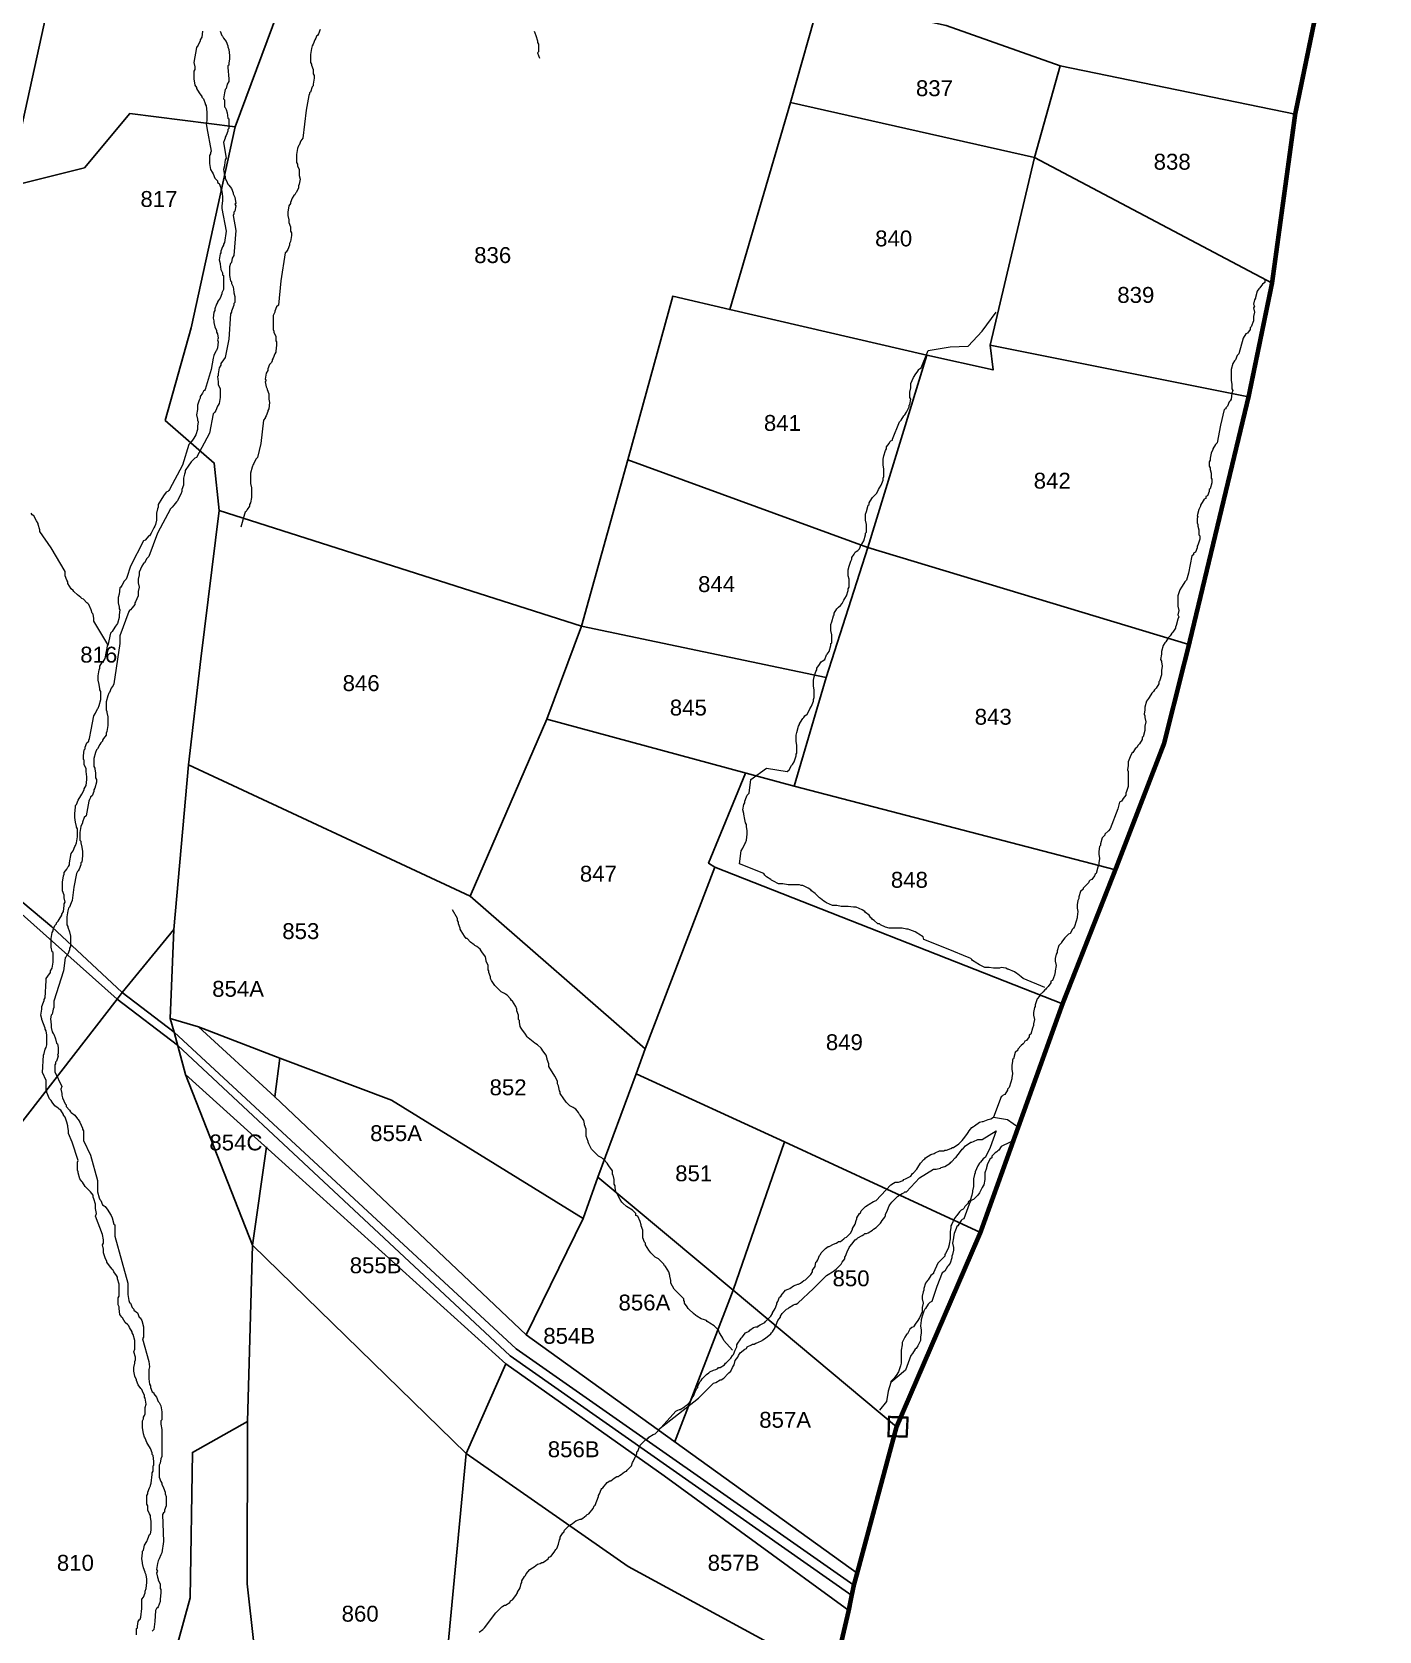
# Model space of a CAD drawing. Header units: inches. Extents: x -72 to 3350, y -615 to 1801.
# Drawn here: x 1124.6 to 1417.4, y -59.2 to 288.4 of the extents above; entities that cross this region are included whole.
import ezdxf
from ezdxf.enums import TextEntityAlignment as Align

# ---------------------------------------------------------------- set-up
doc = ezdxf.new("R2010")
doc.units = ezdxf.units.IN
doc.header["$LTSCALE"] = 15
doc.header["$MEASUREMENT"] = 0
for name, color, linetype in [('BOUNDARY', 5, 'Continuous'), ('PLOT', 255, 'Continuous'), ('PLOT NO', 7, 'Continuous'), ('ROAD', 50, 'Continuous'), ('STONES', 3, 'Continuous'), ('STREAM', 130, 'Continuous')]:
    doc.layers.add(name, color=color, linetype=linetype)
doc.styles.get("Standard").update_dxf_attribs({"font": 'arial.ttf'})

msp = doc.modelspace()

# ---------------------------------------------------------------- linework, layer by layer
at = {"layer": 'BOUNDARY', "const_width": 1}
msp.add_lwpolyline([(1428.23, 355.4), (1417.38, 323.64), (1404.53, 296.27), (1399.21, 270.5), (1394.18, 233.79), (1389.08, 209.09), (1376.12, 155.21), (1370.7, 133.7), (1360.13, 106.29), (1348.64, 77.14), (1330.79, 27.44), (1312.55, -14.82), (1304, -46.59), (1303.28, -49.2), (1302.81, -51.43), (1302.16, -54.71), (1298.75, -69.32)], dxfattribs=at)
at = {"layer": 'PLOT', "color": 0}
for points in [[(1156.43, 422.49), (1148.17, 386.06), (1143.31, 363.37), (1119.5, 254.73), (1112.66, 149.49)], [(1174.92, 341.16), (1190.61, 326.44), (1263.86, 307.06), (1289.25, 298.53), (1295.93, 295.88), (1323.32, 289.74), (1348.1, 280.99), (1399.21, 270.5)], [(1190.61, 326.44), (1168.79, 267.74), (1145.89, 270.62), (1136.02, 258.84), (1119.5, 254.73)], [(1295.93, 295.88), (1289.52, 273.02), (1276.29, 228.04), (1263.93, 230.94), (1254.16, 195.38), (1244.05, 159.2), (1165.32, 184.37)], [(1348.1, 280.99), (1342.54, 261.08), (1332.94, 220.32), (1333.56, 214.92), (1319.12, 218.09), (1306.31, 176.32), (1297.23, 148.08), (1290.29, 124.48), (1360.13, 106.29)], [(1394.18, 233.79), (1342.54, 261.08), (1289.52, 273.02)], [(1168.79, 267.74), (1159.22, 224.05), (1153.61, 203.91), (1164.26, 194.65), (1165.32, 184.37), (1161.36, 152.13), (1158.63, 129.08), (1155.46, 93.32), (1154.71, 73.92), (1155.54, 70.97)], [(1319.12, 218.09), (1276.29, 228.04)], [(1332.94, 220.32), (1389.08, 209.09)], [(1306.31, 176.32), (1254.16, 195.38)], [(1306.31, 176.32), (1376.12, 155.21)], [(1244.05, 159.2), (1236.53, 138.99), (1219.89, 100.55), (1158.63, 129.08)], [(1297.23, 148.08), (1244.05, 159.2)], [(1290.29, 124.48), (1236.53, 138.99)], [(1279.76, 127.3), (1271.71, 107.69), (1273.09, 106.85), (1348.64, 77.14)], [(1273.09, 106.85), (1257.89, 67.39)], [(1107.96, 100.25), (1110.64, 99.65), (1116.82, 44.3), (1143.18, 78.14), (1144.22, 79.59)], [(1219.89, 100.55), (1257.89, 67.39), (1255.93, 61.93), (1247.62, 39.44), (1244.42, 30.45), (1232.08, 5.19)], [(1144.22, 79.59), (1155.46, 93.32)], [(1154.71, 73.92), (1160.83, 72.11), (1178.54, 65.3), (1202.78, 56.21), (1244.42, 30.45)], [(1302.16, -54.71), (1262.04, -25.48), (1227.6, -1.11), (1158.02, 61.79), (1155.54, 70.97)], [(1160.83, 72.11), (1177.39, 56.92), (1178.54, 65.3)], [(1158.02, 61.79), (1172.57, 24.69), (1175.63, 46.05)], [(1255.93, 61.93), (1288.2, 47.15), (1330.79, 27.44)], [(1177.39, 56.92), (1232.08, 5.19)], [(1288.2, 47.15), (1277.08, 14.94), (1247.62, 39.44)], [(1172.57, 24.69), (1171.51, -13.67), (1171.39, -48.89), (1176.99, -98.81), (1178.44, -110.91), (1193.56, -162.08), (1178.85, -201.69), (1095.23, -182.87), (1103.25, -237.62), (1082.93, -238.53), (1071.48, -273.97), (1062.35, -275.01), (1050.88, -306.71), (1056.98, -378.03), (1079.76, -384.01), (1138.81, -355.3), (1152.27, -353.53), (1179.32, -350.59), (1206.76, -347.06), (1216.07, -302.5), (1211.52, -258.25), (1254.24, -273.1)], [(1227.6, -1.11), (1218.99, -20.57), (1172.57, 24.69)], [(1277.08, 14.94), (1264.3, -18.17)], [(1277.08, 14.94), (1312.55, -14.82)], [(1232.08, 5.19), (1304, -46.59)], [(1160.2, -156.84), (1142.22, -128.93), (1142.08, -125.56), (1136.2, -115.95), (1147.8, -88.32), (1151.01, -81.3), (1158.99, -51.96), (1159.52, -20.34), (1171.51, -13.67)], [(1218.99, -20.57), (1214.2, -71.18), (1207.98, -122.37), (1176.99, -98.81)], [(1218.99, -20.57), (1254.26, -45.16), (1298.75, -69.32)]]:
    msp.add_lwpolyline(points, dxfattribs=at)
at = {"layer": 'ROAD', "color": 2}
for points in [[(1108.88, 108.66), (1143.18, 78.14), (1156.29, 68.19)], [(1109.1, 110.45), (1128.97, 93.89), (1144.22, 79.59), (1155.54, 70.97)], [(1155.54, 70.97), (1229.87, 2.19), (1303.28, -49.2)], [(1302.81, -51.43), (1228.59, 0.65), (1156.29, 68.19)]]:
    msp.add_lwpolyline(points, dxfattribs=at)
at = {"layer": 'STONES', "color": 3, "const_width": 0.5}
msp.add_lwpolyline([(1310.92, -12.64), (1310.82, -16.81), (1314.75, -16.91), (1314.96, -12.8), (1310.92, -12.64)], dxfattribs=at)
at = {"layer": 'STREAM', "color": 4, "lineweight": 0}
for points in [[(1165.52, 288.55), (1165.89, 287.6), (1166.08, 287.42), (1166.27, 287.04), (1166.84, 286.28), (1167.22, 285.34), (1167.22, 285.15), (1167.41, 284.58), (1167.6, 283.25), (1167.6, 282.88), (1167.6, 282.5), (1167.41, 281.55), (1167.41, 281.17), (1167.22, 280.99), (1167.22, 280.61), (1167.41, 278.15), (1167.41, 277.58), (1167.03, 277.01), (1166.84, 276.07), (1166.65, 275.88), (1166.46, 275.12), (1166.27, 273.8), (1166.46, 273.61), (1166.46, 273.23), (1166.46, 272.1), (1166.65, 271.91), (1166.84, 271.53), (1167.03, 270.77), (1167.22, 269.64), (1167.41, 269.45), (1167.41, 268.69), (1167.41, 267.37), (1167.22, 267.18), (1167.22, 266.8), (1166.84, 265.86), (1166.65, 265.48), (1166.65, 265.29), (1166.46, 264.91), (1166.27, 264.34), (1166.84, 260.94), (1166.65, 260.56), (1166.46, 259.43), (1166.46, 259.24), (1166.27, 258.48), (1166.46, 257.16), (1166.65, 256.97), (1166.65, 256.59), (1167.03, 255.65), (1167.22, 255.27), (1167.41, 255.08), (1167.97, 254.32), (1168.35, 253.38), (1168.35, 253.19), (1168.73, 252.43), (1168.92, 251.11), (1168.73, 250.92), (1168.92, 250.54), (1168.73, 249.4), (1168.54, 249.22), (1168.54, 248.84), (1168.35, 248.46), (1168.92, 245.24), (1168.54, 239.76), (1168.16, 239.19), (1167.97, 238.25), (1167.78, 238.06), (1167.6, 237.3), (1167.6, 235.98), (1167.6, 235.6), (1167.6, 235.41), (1167.78, 234.28), (1167.97, 234.09), (1167.97, 233.71), (1168.35, 232.95), (1168.54, 231.82), (1168.54, 231.63), (1168.73, 230.87), (1168.73, 229.55), (1168.54, 229.36), (1168.54, 228.98), (1168.16, 228.04), (1167.97, 227.66), (1167.97, 227.47), (1167.78, 227.09), (1167.41, 221.61), (1166.65, 217.63), (1166.27, 217.07), (1165.7, 216.31), (1165.7, 215.93), (1165.33, 215.37), (1165.14, 214.04), (1165.14, 213.66), (1164.95, 213.47), (1165.14, 212.34), (1165.14, 211.96), (1165.14, 211.77), (1165.52, 210.83), (1165.52, 209.88), (1165.52, 209.69), (1165.52, 208.94), (1165.33, 207.61), (1165.14, 207.23), (1164.95, 207.04), (1164.57, 206.1), (1164.38, 205.72), (1164.19, 205.53), (1164, 205.34), (1163.25, 201.18), (1160.41, 195.89), (1160.03, 195.7), (1159.27, 194.94), (1159.09, 194.75), (1158.71, 194.18), (1157.95, 193.05), (1157.95, 192.67), (1157.76, 192.29), (1157.57, 191.35), (1157.57, 190.97), (1157.57, 190.78), (1157.57, 189.84), (1157.19, 188.89), (1157.19, 188.51), (1157.01, 187.94), (1156.44, 186.81), (1156.25, 186.43), (1156.06, 186.24), (1155.49, 185.49), (1155.11, 185.11), (1154.93, 184.92), (1154.74, 184.73), (1151.9, 179.43), (1150.01, 174.33), (1149.63, 173.95), (1149.06, 173), (1148.87, 172.82), (1148.5, 172.25), (1147.93, 170.92), (1147.93, 170.74), (1147.93, 170.36), (1147.74, 169.41), (1147.74, 169.03), (1147.74, 168.66), (1147.93, 167.71), (1147.74, 166.76), (1147.74, 166.58), (1147.74, 165.82), (1147.17, 164.49), (1146.98, 164.31), (1146.98, 163.93), (1146.42, 163.17), (1146.04, 162.79), (1145.85, 162.6), (1145.66, 162.41), (1143.77, 157.12), (1143.77, 155.42), (1142.44, 146.72), (1142.26, 146.34), (1141.88, 145.77), (1141.5, 144.83), (1141.31, 144.64), (1141.12, 144.07), (1140.74, 142.75), (1140.74, 142.37), (1140.74, 142.18), (1140.74, 141.05), (1140.93, 140.67), (1140.93, 140.48), (1141.12, 139.53), (1141.12, 138.59), (1141.12, 138.21), (1141.12, 137.64), (1140.93, 136.32), (1140.74, 135.94), (1140.74, 135.56), (1140.17, 134.8), (1139.99, 134.43), (1139.99, 134.24), (1139.61, 133.86), (1139.42, 133.48), (1138.85, 132.54), (1138.66, 132.35), (1138.47, 131.78), (1138.09, 130.46), (1138.09, 130.08), (1138.09, 129.7), (1138.09, 128.75), (1138.28, 128.38), (1138.28, 128.19), (1138.47, 127.24), (1138.47, 126.29), (1138.66, 125.92), (1138.66, 125.35), (1138.28, 124.03), (1138.09, 123.65), (1138.09, 123.27), (1137.72, 122.32), (1137.34, 122.13), (1137.34, 121.95), (1137.15, 121.57), (1136.96, 121.19), (1136.39, 117.97), (1136.01, 117.6), (1135.64, 116.65), (1135.64, 116.46), (1135.26, 115.7), (1135.07, 114.38), (1135.07, 114.19), (1135.07, 113.81), (1135.07, 112.68), (1135.26, 112.49), (1135.26, 112.11), (1135.45, 111.17), (1135.64, 110.22), (1135.64, 110.03), (1135.64, 109.28), (1135.45, 107.95), (1135.26, 107.76), (1135.26, 107.38), (1134.88, 106.44), (1134.69, 106.06), (1134.5, 105.87), (1134.31, 105.49), (1133.75, 102.47), (1133.37, 99.63), (1133.18, 99.06), (1132.8, 98.12), (1132.61, 97.93), (1132.42, 97.36), (1132.23, 96.04), (1132.23, 95.66), (1132.23, 95.28), (1132.23, 94.34), (1132.42, 93.96), (1132.42, 93.77), (1132.8, 92.82), (1132.99, 91.88), (1132.99, 91.5), (1132.99, 90.93), (1132.99, 89.61), (1132.8, 89.23), (1132.8, 88.85), (1132.42, 87.91), (1132.23, 87.72), (1132.04, 87.34), (1131.85, 87.15), (1131.48, 84.31), (1129.4, 77.69), (1129.4, 76.37), (1129.21, 75.99), (1129.02, 74.86), (1128.83, 74.67), (1128.64, 73.91), (1128.83, 72.59), (1128.83, 72.4), (1128.83, 72.02), (1129.02, 71.08), (1129.21, 70.7), (1129.4, 70.51), (1129.77, 69.56), (1129.96, 68.62), (1130.15, 68.43), (1130.34, 67.67), (1130.34, 66.35), (1130.15, 65.97), (1130.34, 65.78), (1129.96, 64.65), (1129.77, 64.46), (1129.77, 64.08), (1129.58, 63.89), (1129.58, 62.38), (1131.1, 59.16), (1130.91, 58.59), (1131.1, 57.65), (1131.1, 57.27), (1131.29, 56.7), (1131.85, 55.38), (1132.04, 55.19), (1132.04, 54.81), (1132.8, 54.06), (1132.99, 53.68), (1133.18, 53.49), (1133.93, 52.92), (1134.5, 52.16), (1134.69, 51.98), (1135.07, 51.41), (1135.64, 50.08), (1135.64, 49.9), (1135.83, 49.52), (1135.83, 48.57), (1135.83, 48.19), (1135.83, 47.82), (1135.83, 47.44), (1137.34, 44.22), (1138.85, 38.74), (1138.85, 38.17), (1138.85, 37.22), (1138.85, 36.85), (1138.85, 36.28), (1139.23, 34.96), (1139.42, 34.58), (1139.61, 34.39), (1139.99, 33.44), (1140.36, 33.25), (1140.55, 33.06), (1141.12, 32.31), (1141.69, 31.36), (1141.88, 31.17), (1142.07, 30.61), (1142.44, 29.28), (1142.63, 29.09), (1142.63, 28.72), (1142.63, 27.58), (1142.63, 27.39), (1142.63, 27.01), (1142.63, 26.63), (1144.15, 21.15), (1145.47, 16.42), (1145.47, 15.86), (1145.47, 14.91), (1145.47, 14.53), (1145.47, 13.96), (1145.66, 12.64), (1145.85, 12.26), (1146.04, 12.07), (1146.42, 11.13), (1146.79, 10.75), (1146.79, 10.56), (1147.55, 9.99), (1147.93, 9.05), (1148.12, 8.86), (1148.5, 8.29), (1148.87, 6.97), (1148.87, 6.59), (1148.87, 6.21), (1148.87, 5.27), (1148.87, 4.89), (1148.87, 4.7), (1148.68, 4.32), (1150.01, -0.6), (1150.2, -1.73), (1150.01, -2.3), (1150.01, -3.43), (1150.01, -3.62), (1150.01, -4.38), (1150.2, -5.51), (1150.39, -5.89), (1150.39, -6.27), (1150.76, -7.22), (1151.14, -7.4), (1151.14, -7.59), (1151.71, -8.35), (1152.09, -9.3), (1152.28, -9.48), (1152.66, -10.24), (1152.85, -11.56), (1152.85, -11.75), (1152.85, -12.13), (1152.85, -13.27), (1152.66, -13.46), (1152.66, -13.83), (1152.66, -14.21), (1152.85, -15.35), (1152.85, -21.21), (1152.66, -21.78), (1152.47, -22.72), (1152.28, -23.1), (1152.28, -23.67), (1152.28, -24.99), (1152.28, -25.37), (1152.28, -25.75), (1152.66, -26.69), (1152.85, -27.07), (1152.85, -27.26), (1153.22, -28.02), (1153.6, -28.96), (1153.6, -29.34), (1153.79, -29.91), (1153.79, -31.23), (1153.79, -31.61), (1153.79, -31.99), (1153.41, -32.93), (1153.41, -33.31), (1153.22, -33.5), (1153.03, -33.88), (1153.22, -39.74), (1152.85, -42.2), (1152.66, -42.58), (1152.28, -43.52), (1152.09, -43.9), (1151.9, -44.47), (1151.71, -45.79), (1151.9, -46.17), (1151.71, -46.55), (1151.9, -47.5), (1152.09, -47.87), (1152.09, -48.06), (1152.47, -49.01), (1152.47, -49.95), (1152.66, -50.14), (1152.66, -50.9), (1152.47, -52.22), (1152.47, -52.6), (1152.47, -52.79), (1152.09, -53.93), (1151.9, -54.11), (1151.71, -54.3), (1151.52, -54.68), (1151.33, -57.14), (1151.14, -58.84), (1150.76, -59.22)], [(1161.73, 288.55), (1161.54, 287.23), (1161.17, 286.66), (1161.17, 286.47), (1160.79, 285.52), (1160.41, 284.96), (1159.84, 281.74), (1160.03, 280.8), (1160.03, 280.42), (1160.03, 280.23), (1159.84, 279.85), (1159.84, 278.91), (1159.84, 278.53), (1159.84, 278.15), (1160.03, 276.83), (1160.41, 276.26), (1160.41, 276.07), (1160.98, 275.12), (1161.54, 274.37), (1161.54, 274.18), (1161.92, 273.8), (1162.3, 272.85), (1162.3, 272.66), (1162.49, 272.29), (1162.68, 270.96), (1162.68, 270.21), (1162.68, 270.02), (1162.68, 269.07), (1162.49, 268.5), (1162.68, 267.56), (1163.62, 262.45), (1163.44, 262.07), (1163.44, 261.89), (1163.25, 261.51), (1163.25, 260.37), (1163.25, 260.18), (1163.25, 259.81), (1163.44, 258.48), (1163.81, 257.91), (1164, 257.54), (1164.38, 256.59), (1164.95, 256.02), (1164.95, 255.65), (1165.33, 255.46), (1165.7, 254.51), (1165.7, 254.13), (1165.89, 253.75), (1166.08, 252.62), (1166.08, 251.86), (1166.08, 251.67), (1165.89, 250.54), (1165.89, 249.97), (1166.84, 245.06), (1166.46, 242.6), (1166.27, 242.22), (1166.27, 242.03), (1166.08, 241.65), (1165.7, 240.71), (1165.7, 240.33), (1165.52, 240.14), (1165.33, 238.81), (1165.52, 238.06), (1165.52, 237.87), (1165.7, 236.73), (1166.08, 235.98), (1166.08, 235.6), (1166.27, 235.41), (1166.27, 234.28), (1166.27, 233.9), (1166.27, 233.71), (1166.27, 232.38), (1165.89, 231.63), (1165.89, 231.44), (1165.52, 230.49), (1165.14, 229.93), (1164.95, 229.74), (1164.95, 229.55), (1164.76, 229.17), (1164.38, 228.22), (1164.38, 227.85), (1164.19, 227.47), (1164, 226.14), (1164.19, 225.58), (1164.19, 225.2), (1164.38, 224.25), (1164.76, 223.5), (1164.76, 223.12), (1164.95, 222.74), (1165.14, 221.79), (1164.95, 221.42), (1165.14, 221.04), (1164.95, 219.71), (1164.76, 219.15), (1164.57, 218.96), (1164.19, 218.01), (1164, 217.45), (1163.62, 214.99), (1162.3, 210.64), (1162.11, 210.45), (1161.92, 210.26), (1161.73, 209.88), (1161.17, 209.12), (1161.17, 208.75), (1160.98, 208.37), (1160.6, 207.23), (1160.6, 206.48), (1160.6, 206.29), (1160.41, 205.15), (1160.6, 204.21), (1160.6, 204.02), (1160.79, 203.64), (1160.6, 202.69), (1160.6, 202.32), (1160.6, 201.94), (1160.22, 200.8), (1159.84, 200.05), (1159.65, 199.86), (1159.09, 199.1), (1158.71, 198.72), (1157.38, 194.18), (1154.55, 188.89), (1154.36, 188.7), (1154.17, 188.51), (1153.79, 188.32), (1153.22, 187.57), (1153.03, 187.19), (1152.85, 187), (1152.09, 185.68), (1152.09, 185.11), (1151.9, 184.73), (1151.71, 183.78), (1151.71, 182.84), (1151.71, 182.65), (1151.71, 182.27), (1151.52, 181.33), (1151.33, 180.95), (1151.14, 180.57), (1150.58, 179.43), (1150.2, 178.87), (1150.01, 178.87), (1149.25, 177.92), (1148.87, 177.73), (1146.04, 172.25), (1145.28, 169.79), (1145.09, 169.41), (1144.9, 169.22), (1144.71, 169.03), (1144.15, 168.09), (1143.96, 167.71), (1143.77, 167.52), (1143.58, 166.2), (1143.39, 165.44), (1143.39, 165.25), (1143.39, 164.31), (1143.58, 163.36), (1143.58, 162.98), (1143.77, 162.79), (1143.58, 161.66), (1143.58, 161.28), (1143.58, 161.09), (1143.2, 159.77), (1142.82, 159.2), (1142.63, 159.01), (1142.07, 158.07), (1141.69, 157.69), (1141.12, 155.04)], [(1187.26, 288.93), (1186.88, 287.98), (1186.7, 287.6), (1186.51, 287.42), (1186.32, 287.04), (1186.13, 286.66), (1185.75, 285.71), (1185.56, 285.34), (1185.37, 284.77), (1185.18, 283.44), (1185.18, 283.07), (1185.18, 282.69), (1185.18, 281.74), (1185.37, 281.36), (1185.37, 281.17), (1185.75, 280.23), (1185.75, 279.28), (1185.94, 278.91), (1185.94, 278.34), (1185.75, 277.01), (1185.75, 276.64), (1185.56, 276.45), (1185.18, 275.31), (1184.99, 275.12), (1184.99, 274.93), (1184.8, 274.56), (1184.24, 271.34), (1183.48, 265.29), (1183.1, 264.72), (1182.72, 263.78), (1182.54, 263.59), (1182.35, 263.02), (1182.16, 261.7), (1182.16, 261.32), (1182.16, 260.94), (1182.16, 259.99), (1182.35, 259.62), (1182.35, 259.24), (1182.72, 258.48), (1182.72, 257.35), (1182.72, 257.16), (1182.91, 256.4), (1182.72, 255.27), (1182.54, 254.89), (1182.54, 254.51), (1182.16, 253.56), (1181.97, 253.38), (1181.78, 253), (1181.59, 252.81), (1181.21, 252.24), (1180.83, 251.3), (1180.83, 251.11), (1180.46, 250.54), (1180.27, 249.22), (1180.27, 248.84), (1180.27, 248.46), (1180.46, 247.51), (1180.46, 247.14), (1180.46, 246.95), (1180.83, 246), (1180.83, 245.06), (1181.02, 244.68), (1181.02, 244.11), (1180.83, 242.79), (1180.64, 242.41), (1180.64, 242.03), (1180.27, 241.08), (1180.08, 240.89), (1179.89, 240.52), (1179.7, 240.33), (1178.75, 234.28), (1178.19, 228.98), (1177.81, 228.6), (1177.43, 227.66), (1177.43, 227.47), (1177.05, 226.71), (1177.05, 225.39), (1177.05, 225.01), (1177.05, 224.82), (1177.05, 223.69), (1177.24, 223.31), (1177.24, 223.12), (1177.62, 222.17), (1177.62, 221.23), (1177.81, 221.04), (1177.81, 220.28), (1177.62, 218.96), (1177.62, 218.77), (1177.43, 218.39), (1177.05, 217.45), (1176.86, 217.07), (1176.86, 216.88), (1176.67, 216.5), (1176.29, 216.12), (1175.92, 215.18), (1175.92, 214.8), (1175.54, 214.23), (1175.35, 212.91), (1175.54, 212.53), (1175.35, 212.34), (1175.54, 211.2), (1175.73, 210.83), (1175.73, 210.64), (1176.11, 209.69), (1176.11, 208.75), (1176.11, 208.56), (1176.29, 207.8), (1176.11, 206.48), (1175.92, 206.1), (1175.92, 205.91), (1175.54, 204.96), (1175.35, 204.59), (1175.35, 204.4), (1174.97, 204.02), (1174.4, 198.91), (1173.65, 195.89), (1173.27, 195.51), (1172.89, 194.56), (1172.7, 194.37), (1172.51, 193.81), (1172.13, 192.48), (1172.13, 192.1), (1172.13, 191.73), (1172.13, 190.78), (1172.13, 190.4), (1172.13, 190.21), (1172.32, 189.27), (1172.32, 188.13), (1172.32, 187.94), (1172.32, 187.19), (1172.13, 186.05), (1171.95, 185.68), (1171.95, 185.3), (1171.38, 184.54), (1171.19, 184.16), (1171, 183.97), (1170.81, 183.59), (1170.05, 180.76)], [(1233.78, 288.55), (1233.97, 288.17), (1234.16, 287.6), (1234.54, 286.47), (1234.54, 286.09), (1234.73, 285.71), (1234.73, 284.77), (1234.73, 284.39), (1234.73, 284.01), (1234.54, 283.82), (1234.92, 282.69)], [(1392.63, 234.46), (1392.63, 233.9), (1392.07, 233.52), (1391.5, 232.76), (1391.31, 232.57), (1390.93, 232.01), (1390.55, 230.68), (1390.55, 230.49), (1390.37, 230.12), (1390.18, 229.17), (1390.37, 228.79), (1390.18, 228.41), (1390.37, 227.47), (1390.18, 226.52), (1390.18, 226.33), (1390.18, 225.58), (1389.61, 224.25), (1389.42, 224.06), (1389.42, 223.69), (1388.85, 222.93), (1388.47, 222.74), (1388.29, 222.36), (1388.1, 222.17), (1387.91, 221.79), (1386.96, 218.39), (1386.58, 218.01), (1386.2, 217.07), (1386.02, 216.88), (1385.64, 216.31), (1385.26, 214.99), (1385.26, 214.61), (1385.26, 214.42), (1385.26, 213.28), (1385.26, 212.91), (1385.26, 212.72), (1385.45, 211.77), (1385.45, 210.83), (1385.64, 210.45), (1385.45, 209.88), (1385.26, 208.56), (1385.07, 208.18), (1384.88, 207.99), (1384.5, 207.04), (1384.12, 206.67), (1384.12, 206.48), (1383.75, 206.29), (1382.99, 202.88), (1382.23, 199.1), (1381.86, 198.72), (1381.29, 197.78), (1381.29, 197.59), (1380.91, 196.83), (1380.72, 195.7), (1380.72, 195.32), (1380.53, 194.94), (1380.53, 194), (1380.72, 193.62), (1380.72, 193.24), (1380.91, 192.48), (1380.91, 191.35), (1381.1, 191.16), (1381.1, 190.4), (1380.72, 189.08), (1380.53, 188.89), (1380.53, 188.51), (1380.15, 187.57), (1379.78, 187.38), (1379.78, 187), (1379.4, 186.81), (1379.21, 186.43), (1378.64, 185.49), (1378.64, 185.3), (1378.26, 184.54), (1377.88, 183.22), (1378.07, 183.03), (1377.88, 182.65), (1377.88, 181.7), (1378.07, 181.33), (1378.07, 180.95), (1378.26, 180.19), (1378.26, 179.06), (1378.45, 178.87), (1378.45, 178.11), (1378.07, 176.79), (1377.88, 176.6), (1377.88, 176.22), (1377.51, 175.27), (1377.13, 175.08), (1377.13, 174.71), (1376.75, 174.52), (1375.99, 170.74), (1375.61, 169.22), (1375.24, 168.84), (1374.67, 167.9), (1374.48, 167.71), (1374.1, 167.14), (1373.72, 165.82), (1373.72, 165.44), (1373.72, 165.25), (1373.72, 164.12), (1373.72, 163.74), (1373.72, 163.55), (1373.91, 162.6), (1373.72, 161.66), (1373.91, 161.28), (1373.72, 160.71), (1373.35, 159.39), (1373.16, 159.01), (1373.16, 158.82), (1372.59, 157.88), (1372.4, 157.69), (1372.21, 157.31), (1372.02, 157.12), (1371.64, 156.74), (1371.08, 155.8), (1370.89, 155.61), (1370.51, 155.04), (1370.13, 153.72), (1370.13, 153.34), (1370.13, 153.15), (1369.94, 152.01), (1370.13, 151.64), (1370.13, 151.45), (1370.32, 150.5), (1370.13, 149.56), (1370.13, 149.18), (1370.13, 148.61), (1369.75, 147.29), (1369.56, 147.1), (1369.56, 146.72), (1369, 145.77), (1368.81, 145.58), (1368.62, 145.39), (1368.43, 145.02), (1368.05, 144.64), (1367.48, 143.69), (1367.29, 143.5), (1366.92, 142.94), (1366.54, 141.61), (1366.54, 141.42), (1366.54, 141.05), (1366.35, 140.1), (1366.54, 139.72), (1366.54, 139.34), (1366.73, 138.4), (1366.54, 137.45), (1366.54, 137.26), (1366.54, 136.51), (1366.16, 135.18), (1365.97, 134.99), (1365.97, 134.62), (1365.4, 133.67), (1365.21, 133.48), (1365.02, 133.29), (1364.84, 132.91), (1364.46, 132.54), (1363.89, 131.78), (1363.7, 131.59), (1363.32, 130.83), (1362.94, 129.7), (1362.94, 129.32), (1362.94, 128.94), (1362.76, 128), (1362.94, 127.62), (1362.94, 127.43), (1362.94, 126.48), (1362.94, 125.35), (1362.94, 125.16), (1362.94, 124.4), (1362.57, 123.27), (1362.38, 122.89), (1362.38, 122.51), (1361.81, 121.76), (1361.62, 121.38), (1361.43, 121.19), (1361.05, 121), (1360.68, 119.49), (1358.97, 115.14), (1358.6, 114.76), (1357.84, 114), (1357.84, 113.81), (1357.27, 113.25), (1356.89, 111.92), (1356.89, 111.54), (1356.7, 111.36), (1356.51, 110.22), (1356.51, 109.84), (1356.51, 109.65), (1356.7, 108.71), (1356.51, 107.76), (1356.51, 107.38), (1356.33, 106.82), (1355.95, 105.49), (1355.76, 105.3), (1355.57, 104.93), (1355, 104.17), (1354.62, 103.98), (1354.43, 103.79), (1354.25, 103.41), (1353.87, 103.03), (1353.11, 102.28), (1353.11, 102.09), (1352.54, 101.52), (1352.17, 100.39), (1352.17, 100.01), (1351.98, 99.63), (1351.79, 98.69), (1351.79, 98.31), (1351.79, 97.93), (1351.98, 97.17), (1351.79, 96.04), (1351.79, 95.85), (1351.6, 95.09), (1351.22, 93.96), (1351.03, 93.58), (1350.84, 93.39), (1350.27, 92.44), (1349.9, 92.26), (1349.71, 92.07), (1349.52, 91.88), (1349.14, 91.5), (1348.38, 90.55), (1348.38, 90.36), (1347.82, 89.8), (1347.44, 88.66), (1347.44, 88.28), (1347.25, 87.91), (1347.06, 86.96), (1347.06, 86.58), (1347.06, 86.39), (1347.25, 85.45), (1347.06, 84.31), (1347.06, 84.12), (1346.87, 83.37), (1346.49, 82.23), (1346.11, 82.04), (1346.11, 81.67), (1345.55, 80.91), (1345.17, 80.53), (1344.98, 80.34), (1344.79, 80.15), (1344.41, 79.77), (1343.66, 79.02), (1343.66, 78.83), (1343.09, 78.26), (1342.71, 76.94), (1342.71, 76.56), (1342.52, 76.37), (1342.33, 75.24), (1342.33, 74.86), (1342.33, 74.67), (1342.52, 73.72), (1342.33, 72.78), (1342.33, 72.4), (1342.14, 71.83), (1341.76, 70.51), (1341.39, 70.32), (1341.39, 69.94), (1340.82, 69.18), (1340.44, 69), (1340.25, 68.62), (1340.06, 68.43), (1339.68, 68.05), (1338.93, 67.29), (1338.93, 67.1), (1338.36, 66.54), (1337.98, 65.21), (1337.79, 65.02), (1337.79, 64.65), (1337.6, 63.7), (1337.6, 63.32), (1337.6, 62.94), (1337.79, 62), (1337.6, 61.05), (1337.6, 60.86), (1337.41, 60.11), (1337.04, 58.97), (1336.66, 58.59), (1336.66, 58.41), (1336.09, 57.46), (1335.71, 57.27), (1335.52, 57.08), (1335.33, 56.89), (1333.63, 52.54)], [(1344.79, 80.72), (1340.06, 82.61), (1339.68, 82.99), (1338.93, 83.56), (1338.74, 83.75), (1338.17, 84.12), (1336.85, 84.69), (1336.66, 84.69), (1336.28, 84.88), (1335.33, 85.07), (1334.96, 84.88), (1334.58, 84.88), (1333.63, 84.88), (1332.69, 85.07), (1332.5, 85.07), (1331.74, 85.07), (1330.61, 85.64), (1330.23, 85.83), (1330.04, 86.01), (1329.09, 86.58), (1328.91, 86.77), (1328.72, 86.96), (1328.34, 87.15), (1323.8, 89.04), (1318.5, 91.12), (1318.31, 91.69), (1317.37, 92.26), (1317.18, 92.44), (1316.61, 92.82), (1315.48, 93.2), (1315.1, 93.39), (1314.72, 93.39), (1313.78, 93.58), (1313.4, 93.58), (1313.21, 93.58), (1312.26, 93.58), (1311.13, 93.58), (1310.94, 93.58), (1310.18, 93.77), (1309.05, 94.34), (1308.86, 94.52), (1308.48, 94.52), (1307.72, 95.28), (1307.35, 95.47), (1307.16, 95.66), (1306.97, 95.85), (1306.59, 96.42), (1305.83, 96.98), (1305.64, 97.17), (1305.08, 97.55), (1303.75, 98.12), (1303.38, 98.12), (1303.19, 98.12), (1302.05, 98.31), (1301.67, 98.31), (1301.48, 98.31), (1300.54, 98.31), (1299.59, 98.5), (1299.22, 98.5), (1298.65, 98.5), (1297.32, 99.06), (1297.13, 99.25), (1296.76, 99.44), (1296, 100.01), (1295.81, 100.2), (1295.62, 100.39), (1295.24, 100.77), (1294.87, 101.14), (1294.11, 101.71), (1293.92, 101.9), (1293.35, 102.28), (1292.22, 102.85), (1291.84, 102.85), (1291.46, 103.03), (1290.52, 103.03), (1290.14, 103.03), (1289.76, 103.03), (1289, 103.03), (1287.87, 103.22), (1287.68, 103.22), (1286.92, 103.22), (1285.79, 103.79), (1285.41, 103.98), (1285.22, 104.17), (1284.28, 104.74), (1284.09, 104.93), (1283.9, 105.11), (1283.71, 105.49), (1278.41, 107.57), (1278.79, 110.41), (1279.17, 110.98), (1279.55, 111.92), (1279.74, 112.11), (1279.93, 112.68), (1280.12, 114), (1280.12, 114.38), (1280.12, 114.76), (1279.93, 115.7), (1279.93, 116.08), (1279.74, 116.46), (1279.55, 117.22), (1279.36, 118.35), (1279.36, 118.54), (1279.17, 119.3), (1279.36, 120.43), (1279.55, 120.81), (1279.55, 121.19), (1279.93, 122.13), (1280.12, 122.51), (1280.3, 122.7), (1280.49, 122.89), (1280.87, 125.92), (1284.28, 128.38), (1288.81, 127.62), (1289.19, 128), (1289.76, 128.94), (1289.95, 129.13), (1290.33, 129.7), (1290.71, 131.02), (1290.71, 131.4), (1290.89, 131.59), (1290.89, 132.72), (1290.89, 133.1), (1290.89, 133.29), (1290.71, 134.24), (1290.71, 135.18), (1290.71, 135.56), (1290.89, 136.13), (1291.27, 137.45), (1291.46, 137.83), (1291.46, 138.02), (1292.03, 138.97), (1292.22, 139.15), (1292.41, 139.34), (1292.6, 139.72), (1293.16, 140.1), (1293.54, 140.86), (1293.73, 141.23), (1294.11, 141.8), (1294.49, 142.94), (1294.49, 143.31), (1294.68, 143.69), (1294.68, 144.64), (1294.68, 145.02), (1294.68, 145.39), (1294.49, 146.15), (1294.49, 147.29), (1294.49, 147.48), (1294.68, 148.23), (1295.05, 149.37), (1295.24, 149.74), (1295.24, 150.12), (1295.81, 150.88), (1296, 151.26), (1296.19, 151.45), (1296.38, 151.64), (1296.95, 152.01), (1297.32, 152.96), (1297.51, 153.15), (1297.89, 153.72), (1298.27, 155.04), (1298.27, 155.42), (1298.46, 155.61), (1298.46, 156.74), (1298.46, 157.12), (1298.46, 157.31), (1298.27, 158.25), (1298.27, 159.2), (1298.27, 159.58), (1298.46, 160.15), (1298.84, 161.47), (1299.03, 161.66), (1299.03, 162.04), (1299.59, 162.98), (1299.78, 163.17), (1299.97, 163.36), (1300.35, 163.74), (1300.73, 164.12), (1301.11, 164.87), (1301.3, 165.25), (1301.67, 165.82), (1302.05, 166.95), (1302.05, 167.33), (1302.24, 167.71), (1302.24, 168.66), (1302.24, 169.03), (1302.24, 169.41), (1302.05, 170.17), (1302.05, 171.3), (1302.05, 171.49), (1302.24, 172.25), (1302.62, 173.38), (1302.81, 173.76), (1302.81, 174.14), (1303.38, 174.9), (1303.56, 175.27), (1303.75, 175.46), (1304.13, 175.65), (1304.51, 176.03), (1304.89, 176.98), (1305.08, 177.17), (1305.46, 177.73), (1305.83, 179.06), (1305.83, 179.43), (1306.02, 179.62), (1306.02, 180.76), (1306.02, 181.14), (1306.02, 181.33), (1305.83, 182.27), (1305.83, 183.22), (1305.83, 183.59), (1306.02, 184.16), (1306.4, 185.49), (1306.59, 185.68), (1306.59, 186.05), (1307.16, 187), (1307.35, 187.19), (1307.54, 187.38), (1307.91, 187.76), (1308.29, 188.13), (1308.67, 188.89), (1308.86, 189.27), (1309.24, 189.84), (1309.62, 190.97), (1309.62, 191.35), (1309.81, 191.73), (1309.81, 192.67), (1309.81, 193.05), (1309.81, 193.43), (1309.62, 194.18), (1309.62, 195.32), (1309.62, 195.51), (1309.81, 196.27), (1310.18, 197.4), (1310.37, 197.78), (1310.37, 198.16), (1310.94, 198.91), (1311.13, 199.29), (1311.32, 199.48), (1311.7, 199.67), (1311.7, 199.86), (1313.21, 203.64), (1313.59, 204.02), (1314.15, 204.96), (1314.34, 205.15), (1314.72, 205.72), (1315.29, 206.86), (1315.29, 207.23), (1315.48, 207.42), (1315.67, 208.56), (1315.48, 208.94), (1315.48, 209.12), (1315.48, 210.07), (1315.67, 211.02), (1315.67, 211.39), (1315.67, 211.96), (1316.23, 213.28), (1316.42, 213.47), (1316.61, 213.85), (1317.18, 214.61), (1317.37, 214.99), (1317.56, 215.18), (1317.94, 215.37), (1319.45, 219.15), (1324.18, 219.9), (1328.15, 220.09), (1331.17, 223.31), (1334.2, 227.47)], [(1147.36, -59.98), (1147.36, -58.65), (1147.55, -58.46), (1147.55, -58.09), (1147.74, -57.14), (1147.93, -56.76), (1148.12, -56.57), (1148.31, -56.19), (1148.5, -54.3), (1148.5, -52.22), (1148.87, -51.85), (1149.25, -50.9), (1149.25, -50.52), (1149.44, -49.95), (1149.63, -48.63), (1149.63, -48.25), (1149.63, -47.87), (1149.44, -46.93), (1149.25, -46.55), (1149.25, -46.36), (1148.87, -45.42), (1148.68, -44.47), (1148.68, -44.28), (1148.5, -43.52), (1148.68, -42.2), (1148.68, -41.82), (1148.87, -41.63), (1149.06, -40.5), (1149.25, -40.31), (1149.44, -39.93), (1149.63, -39.74), (1149.82, -39.17), (1150.2, -38.23), (1150.39, -38.04), (1150.58, -37.28), (1150.58, -35.96), (1150.58, -35.77), (1150.58, -35.39), (1150.39, -34.45), (1150.39, -34.07), (1150.2, -33.69), (1149.82, -32.93), (1149.82, -31.99), (1149.63, -31.61), (1149.63, -31.04), (1149.63, -29.72), (1149.82, -29.34), (1149.82, -28.96), (1150.2, -28.02), (1150.39, -27.64), (1150.39, -27.45), (1150.58, -27.07), (1150.76, -25.18), (1150.76, -24.8), (1150.95, -24.42), (1150.95, -23.29), (1151.14, -23.1), (1151.14, -22.34), (1150.95, -21.02), (1150.76, -20.83), (1150.76, -20.45), (1150.39, -19.51), (1150.2, -19.13), (1150.01, -18.94), (1149.63, -18.18), (1149.25, -17.24), (1149.06, -17.05), (1148.87, -16.29), (1148.68, -14.97), (1148.68, -14.78), (1148.68, -14.4), (1148.68, -13.46), (1148.87, -13.08), (1148.87, -12.7), (1149.06, -12.32), (1149.25, -11.94), (1149.25, -10.81), (1149.25, -10.62), (1149.44, -9.86), (1149.25, -8.54), (1149.06, -8.35), (1149.06, -7.97), (1148.68, -7.03), (1148.5, -6.65), (1148.31, -6.46), (1147.74, -5.7), (1147.36, -4.76), (1147.36, -4.57), (1146.98, -3.81), (1146.79, -2.68), (1146.79, -2.3), (1146.79, -1.92), (1146.98, -0.97), (1146.98, -0.6), (1147.17, -0.22), (1147.17, -0.03), (1147.17, 0.35), (1146.79, 1.48), (1146.98, 2.05), (1146.98, 3), (1146.98, 3.37), (1146.98, 3.94), (1146.6, 5.27), (1146.42, 5.64), (1146.42, 5.83), (1145.85, 6.78), (1145.66, 7.16), (1145.47, 7.35), (1144.9, 7.91), (1144.34, 8.86), (1144.15, 9.05), (1143.77, 9.62), (1143.58, 10.94), (1143.58, 11.32), (1143.39, 11.7), (1143.39, 12.64), (1143.39, 13.02), (1143.39, 13.21), (1143.58, 13.59), (1143.58, 14.15), (1143.58, 15.29), (1143.58, 15.48), (1143.58, 16.23), (1143.2, 17.37), (1143.2, 17.75), (1143.01, 18.13), (1142.44, 18.88), (1142.26, 19.26), (1142.07, 19.45), (1141.5, 20.21), (1140.93, 20.96), (1140.93, 21.15), (1140.55, 21.91), (1140.17, 23.04), (1140.17, 23.42), (1140.17, 23.8), (1139.99, 24.74), (1140.17, 25.12), (1140.17, 25.5), (1140.17, 25.88), (1139.99, 27.01), (1138.47, 30.98), (1138.66, 31.55), (1138.47, 32.69), (1138.47, 32.88), (1138.47, 33.63), (1138.09, 34.77), (1137.91, 35.14), (1137.91, 35.52), (1137.34, 36.28), (1136.96, 36.66), (1136.77, 36.85), (1136.2, 37.41), (1135.64, 38.36), (1135.45, 38.55), (1135.07, 39.12), (1134.69, 40.44), (1134.69, 40.63), (1134.5, 41.01), (1134.5, 41.95), (1134.5, 42.33), (1134.5, 42.71), (1134.69, 43.09), (1133.37, 47.06), (1132.61, 48.95), (1132.61, 49.52), (1132.42, 50.46), (1132.42, 50.65), (1132.23, 51.41), (1131.85, 52.54), (1131.48, 52.92), (1131.48, 53.11), (1130.91, 54.06), (1130.53, 54.24), (1130.34, 54.43), (1129.58, 55), (1129.02, 55.76), (1128.83, 56.14), (1128.45, 56.51), (1127.88, 57.84), (1127.88, 58.22), (1127.69, 58.41), (1127.69, 59.54), (1127.69, 59.92), (1127.69, 60.11), (1127.69, 60.49), (1126.94, 62.19), (1127.13, 65.97), (1127.32, 66.35), (1127.5, 67.29), (1127.69, 67.67), (1127.88, 68.24), (1127.88, 69.56), (1127.88, 69.94), (1127.88, 70.32), (1127.69, 71.26), (1127.5, 71.64), (1127.5, 71.83), (1127.13, 72.78), (1126.75, 73.72), (1126.75, 73.91), (1126.56, 74.67), (1126.75, 75.99), (1126.75, 76.18), (1126.75, 76.56), (1127.13, 77.51), (1127.32, 77.88), (1127.32, 78.07), (1127.5, 78.45), (1127.69, 82.23), (1127.69, 82.61), (1128.07, 83.18), (1128.64, 83.93), (1128.64, 84.31), (1129.02, 84.88), (1129.21, 86.2), (1129.21, 86.58), (1129.21, 86.77), (1129.21, 87.91), (1129.21, 88.28), (1129.02, 88.47), (1128.83, 89.42), (1128.83, 90.36), (1128.83, 90.74), (1128.83, 91.31), (1129.02, 92.63), (1129.21, 93.01), (1129.21, 93.2), (1129.58, 94.15), (1129.96, 94.52), (1129.96, 94.71), (1130.34, 95.09), (1130.53, 95.47), (1131.1, 96.42), (1131.1, 96.6), (1131.48, 97.17), (1131.67, 98.5), (1131.67, 98.87), (1131.85, 99.25), (1131.67, 100.2), (1131.67, 100.58), (1131.67, 100.77), (1131.29, 101.71), (1131.29, 102.66), (1131.29, 103.03), (1131.29, 103.6), (1131.48, 104.93), (1131.67, 105.3), (1131.67, 105.68), (1132.23, 106.44), (1132.42, 106.82), (1132.61, 107.01), (1132.8, 107.38), (1132.8, 107.76), (1133.18, 109.84), (1133.56, 110.41), (1133.93, 111.36), (1134.12, 111.54), (1134.31, 112.11), (1134.5, 113.44), (1134.5, 113.81), (1134.5, 114.19), (1134.5, 115.14), (1134.31, 115.52), (1134.31, 115.7), (1134.12, 116.65), (1133.93, 117.6), (1133.93, 117.97), (1133.93, 118.54), (1134.12, 119.87), (1134.12, 120.24), (1134.31, 120.43), (1134.69, 121.38), (1134.88, 121.76), (1135.07, 121.95), (1135.26, 122.32), (1135.45, 122.7), (1136.01, 123.65), (1136.01, 123.84), (1136.39, 124.59), (1136.58, 125.92), (1136.58, 126.29), (1136.58, 126.48), (1136.39, 127.62), (1136.39, 128), (1136.39, 128.19), (1136.01, 129.13), (1136.01, 130.08), (1135.83, 130.27), (1135.83, 131.02), (1136.01, 132.35), (1136.2, 132.54), (1136.2, 132.91), (1136.58, 133.86), (1136.96, 134.24), (1136.96, 134.43), (1137.15, 134.8), (1137.53, 136.7), (1138.09, 139.72), (1138.47, 140.29), (1138.85, 141.23), (1139.04, 141.42), (1139.23, 141.99), (1139.61, 143.31), (1139.61, 143.69), (1139.61, 144.07), (1139.61, 145.02), (1139.42, 145.39), (1139.42, 145.58), (1139.23, 146.53), (1139.04, 147.48), (1139.04, 147.85), (1139.04, 148.42), (1139.23, 149.74), (1139.42, 150.12), (1139.42, 150.5), (1139.99, 151.45), (1140.17, 151.64), (1140.36, 151.82), (1140.55, 152.2), (1141.12, 155.23), (1138.09, 160.33), (1138.09, 160.9), (1137.91, 161.85), (1137.72, 162.04), (1137.53, 162.79), (1136.96, 163.93), (1136.77, 164.12), (1136.58, 164.31), (1135.83, 165.06), (1135.45, 165.25), (1135.26, 165.44), (1134.5, 166.01), (1133.75, 166.76), (1133.56, 166.95), (1133.18, 167.33), (1132.42, 168.47), (1132.42, 168.84), (1132.23, 169.22), (1131.85, 170.17), (1131.85, 170.55), (1131.85, 170.74), (1131.85, 171.11), (1128.83, 176.22), (1126.37, 179.81), (1126.37, 180.19), (1125.99, 181.33), (1125.99, 181.51), (1125.61, 182.08), (1125.05, 183.22), (1124.67, 183.41), (1124.48, 183.78)], [(1276.9, 1.86), (1275.01, 3.94), (1274.82, 4.51), (1274.25, 5.45), (1274.06, 5.64), (1273.87, 6.21), (1272.93, 7.16), (1272.55, 7.35), (1272.36, 7.53), (1271.42, 8.1), (1271.23, 8.29), (1270.85, 8.48), (1270.09, 8.67), (1269.15, 9.24), (1268.96, 9.43), (1268.39, 9.8), (1267.44, 10.75), (1267.26, 10.94), (1267.07, 11.32), (1266.5, 12.07), (1266.5, 12.45), (1266.31, 12.64), (1266.31, 13.02), (1264.23, 15.1), (1263.47, 16.42), (1263.47, 16.99), (1263.28, 17.94), (1263.28, 18.13), (1263.1, 18.88), (1262.34, 20.02), (1262.15, 20.21), (1261.96, 20.58), (1261.2, 21.34), (1261.02, 21.53), (1260.83, 21.72), (1260.07, 22.1), (1259.31, 22.85), (1259.12, 23.04), (1258.75, 23.61), (1257.99, 24.74), (1257.99, 25.12), (1257.8, 25.31), (1257.42, 26.26), (1257.42, 26.63), (1257.42, 27.01), (1257.42, 27.39), (1257.42, 27.96), (1257.04, 28.9), (1257.04, 29.09), (1256.85, 29.85), (1256.29, 30.98), (1255.91, 31.17), (1255.91, 31.55), (1255.15, 32.31), (1254.77, 32.5), (1254.59, 32.69), (1253.83, 33.06), (1253.07, 33.82), (1252.88, 34.01), (1252.51, 34.58), (1251.94, 35.71), (1251.75, 36.09), (1251.56, 36.28), (1251.37, 37.22), (1251.37, 37.6), (1251.18, 37.98), (1251.18, 38.36), (1251.18, 38.93), (1250.99, 39.87), (1250.8, 40.06), (1250.8, 40.82), (1250.05, 41.95), (1249.86, 42.14), (1249.67, 42.52), (1248.91, 43.28), (1248.72, 43.47), (1248.53, 43.65), (1247.78, 44.03), (1247.02, 44.79), (1246.83, 44.98), (1246.26, 45.55), (1245.7, 46.68), (1245.51, 47.06), (1245.51, 47.25), (1245.13, 48.38), (1245.13, 48.57), (1245.13, 48.95), (1245.13, 49.33), (1245.13, 49.9), (1244.75, 50.84), (1244.75, 51.03), (1244.56, 51.79), (1243.81, 52.92), (1243.62, 53.11), (1243.43, 53.49), (1242.86, 54.24), (1242.48, 54.43), (1242.29, 54.62), (1241.54, 55), (1240.78, 55.76), (1240.59, 55.95), (1240.21, 56.51), (1239.46, 57.65), (1239.46, 58.03), (1239.27, 58.22), (1239.08, 59.35), (1238.89, 59.73), (1238.89, 59.92), (1238.89, 60.3), (1238.32, 61.43), (1237, 63.51), (1237, 64.08), (1236.62, 65.02), (1236.62, 65.21), (1236.43, 65.97), (1235.67, 66.91), (1235.49, 67.29), (1235.3, 67.48), (1234.54, 68.24), (1234.16, 68.43), (1233.97, 68.62), (1233.22, 69.18), (1232.46, 69.75), (1232.27, 69.94), (1231.89, 70.51), (1231.14, 71.64), (1230.95, 71.83), (1230.76, 72.21), (1230.57, 73.16), (1230.57, 73.53), (1230.38, 73.72), (1230.38, 74.1), (1230.38, 74.67), (1230, 75.61), (1230, 75.99), (1229.81, 76.56), (1229.06, 77.69), (1228.87, 77.88), (1228.68, 78.26), (1227.92, 79.02), (1227.54, 79.21), (1227.35, 79.4), (1226.6, 79.77), (1225.84, 80.53), (1225.65, 80.72), (1225.27, 81.1), (1224.52, 82.23), (1224.33, 82.61), (1224.33, 82.99), (1223.95, 83.93), (1223.95, 84.31), (1223.76, 84.5), (1223.76, 84.88), (1223.76, 85.45), (1223.38, 86.39), (1223.38, 86.58), (1223.19, 87.34), (1222.44, 88.47), (1222.25, 88.66), (1222.06, 89.04), (1221.3, 89.61), (1220.92, 89.8), (1220.74, 89.99), (1219.98, 90.55), (1219.22, 91.31), (1219.03, 91.31), (1218.65, 91.88), (1217.9, 93.01), (1217.71, 93.39), (1217.71, 93.58), (1217.33, 94.52), (1217.33, 94.9), (1217.14, 95.28), (1217.14, 95.66), (1216.01, 97.55)], [(1221.87, -59.41), (1222.63, -58.84), (1223, -58.46), (1225.46, -55.25), (1226.79, -53.93), (1226.98, -53.74), (1227.35, -53.55), (1227.54, -53.55), (1228.49, -52.98), (1228.68, -52.6), (1229.06, -52.41), (1229.81, -51.47), (1230.19, -50.9), (1230.19, -50.71), (1230.76, -49.76), (1230.95, -48.82), (1231.14, -48.63), (1231.14, -48.25), (1231.7, -47.31), (1231.89, -47.12), (1232.08, -46.74), (1232.84, -45.79), (1233.41, -45.42), (1233.78, -45.23), (1234.54, -44.66), (1235.11, -44.47), (1235.49, -44.28), (1235.67, -44.28), (1236.05, -44.09), (1236.81, -43.52), (1237, -43.15), (1237.38, -42.96), (1238.13, -42.01), (1238.51, -41.44), (1238.7, -41.25), (1239.08, -40.31), (1239.27, -39.36), (1239.46, -39.17), (1239.46, -38.8), (1240.02, -37.85), (1240.21, -37.66), (1240.4, -37.28), (1241.35, -36.34), (1241.92, -35.96), (1242.1, -35.77), (1242.86, -35.2), (1243.43, -35.01), (1243.81, -34.83), (1244, -34.83), (1244.37, -34.64), (1245.13, -34.07), (1245.32, -33.88), (1245.7, -33.69), (1246.64, -32.56), (1246.83, -31.99), (1247.02, -31.8), (1247.4, -30.85), (1247.78, -29.91), (1247.78, -29.72), (1247.97, -29.34), (1248.34, -28.4), (1248.53, -28.21), (1248.72, -28.02), (1249.67, -26.88), (1250.24, -26.5), (1250.43, -26.5), (1251.18, -25.94), (1251.75, -25.56), (1252.13, -25.56), (1252.32, -25.37), (1252.69, -25.18), (1253.45, -24.61), (1253.83, -24.42), (1254.02, -24.24), (1254.96, -23.29), (1255.15, -22.53), (1255.34, -22.34), (1255.72, -21.4), (1256.1, -20.64), (1256.1, -20.26), (1256.29, -20.07), (1256.67, -19.13), (1256.85, -18.75), (1257.04, -18.56), (1257.99, -17.62), (1258.56, -17.24), (1258.75, -17.05), (1259.69, -16.48), (1260.07, -16.29), (1261.39, -14.97), (1264.61, -11.38), (1264.99, -11.19), (1265.36, -11), (1265.55, -11), (1266.5, -10.43), (1266.69, -10.24), (1267.07, -10.05), (1267.82, -9.11), (1268.2, -8.35), (1268.39, -8.16), (1268.77, -7.22), (1269.15, -6.46), (1269.34, -6.27), (1269.34, -5.89), (1269.9, -4.95), (1270.09, -4.76), (1270.28, -4.38), (1271.23, -3.43), (1271.79, -3.06), (1271.98, -2.87), (1272.74, -2.49), (1273.31, -2.3), (1273.69, -2.11), (1273.87, -1.92), (1274.25, -1.92), (1275.2, -1.35), (1275.39, -0.97), (1275.58, -0.79), (1276.52, 0.16), (1276.9, 0.73), (1277.09, 0.92), (1277.47, 1.86), (1277.85, 2.62), (1277.85, 3), (1278.03, 3.37), (1278.6, 4.13), (1278.79, 4.51), (1278.98, 4.7), (1279.74, 5.64), (1280.49, 6.02), (1280.68, 6.21), (1281.44, 6.78), (1282.01, 6.97), (1282.38, 6.97), (1282.57, 7.16), (1282.95, 7.35), (1283.9, 7.91), (1284.09, 8.1), (1284.28, 8.29), (1285.22, 9.24), (1285.6, 9.8), (1285.6, 9.99), (1286.17, 10.94), (1286.54, 11.88), (1286.54, 12.07), (1286.73, 12.45), (1287.11, 13.4), (1287.49, 13.59), (1287.49, 13.78), (1288.44, 14.91), (1289, 15.1), (1289.38, 15.29), (1290.14, 15.86), (1290.71, 16.04), (1291.08, 16.23), (1291.27, 16.23), (1291.65, 16.42), (1292.41, 16.99), (1292.79, 17.18), (1292.97, 17.37), (1293.92, 18.31), (1294.3, 18.88), (1294.3, 19.26), (1294.87, 20.02), (1295.05, 20.96), (1295.24, 21.15), (1295.43, 21.53), (1295.81, 22.47), (1296, 22.66), (1296.19, 23.04), (1297.13, 23.99), (1297.7, 24.37), (1297.89, 24.37), (1298.84, 24.93), (1299.4, 25.12), (1299.78, 25.31), (1299.97, 25.5), (1300.35, 25.5), (1301.11, 26.07), (1301.3, 26.26), (1301.67, 26.45), (1302.62, 27.39), (1303, 28.15), (1303, 28.34), (1303.56, 29.28), (1303.75, 30.04), (1303.94, 30.42), (1303.94, 30.61), (1304.51, 31.55), (1304.7, 31.74), (1304.89, 32.12), (1305.83, 33.06), (1306.4, 33.44), (1306.59, 33.63), (1307.54, 34.2), (1308.1, 34.39), (1311.32, 37.79), (1311.89, 38.17), (1312.26, 38.36), (1312.64, 38.36), (1313.02, 38.36), (1313.97, 38.74), (1314.15, 38.93), (1314.53, 39.12), (1315.67, 39.68), (1316.05, 40.25), (1316.23, 40.44), (1316.99, 41.2), (1317.37, 41.95), (1317.56, 42.14), (1317.75, 42.52), (1318.5, 43.28), (1318.69, 43.47), (1318.88, 43.65), (1320.02, 44.41), (1320.77, 44.6), (1320.96, 44.79), (1321.91, 45.17), (1322.48, 45.17), (1322.85, 45.17), (1323.04, 45.36), (1323.42, 45.36), (1324.37, 45.73), (1324.74, 45.92), (1324.93, 45.92), (1326.07, 46.68), (1326.64, 47.25), (1326.82, 47.44), (1327.39, 48.19), (1327.96, 48.95), (1328.15, 49.14), (1328.34, 49.52), (1328.91, 50.27), (1329.28, 50.46), (1329.47, 50.65), (1330.61, 51.41), (1331.17, 51.6), (1331.36, 51.6), (1332.5, 51.98), (1333.07, 52.16), (1333.63, 52.54), (1336.66, 51.98), (1339.12, 50.27)], [(1260.83, -15.35), (1269.53, -8.54), (1272.74, -5.32), (1273.31, -5.14), (1274.25, -4.57), (1274.44, -4.57), (1275.01, -4.19), (1275.95, -3.24), (1276.14, -3.06), (1276.52, -2.68), (1276.9, -1.92), (1277.09, -1.54), (1277.28, -1.35), (1277.47, -0.41), (1278.03, 0.35), (1278.22, 0.73), (1278.6, 1.29), (1279.55, 2.05), (1279.93, 2.24), (1280.12, 2.62), (1281.06, 3), (1281.25, 3.19), (1281.63, 3.19), (1282.01, 3.37), (1282.38, 3.56), (1283.33, 3.94), (1283.52, 4.13), (1284.09, 4.51), (1285.22, 5.45), (1285.41, 5.64), (1285.6, 5.83), (1286.17, 6.78), (1286.17, 7.16), (1286.36, 7.35), (1286.73, 8.29), (1287.3, 9.05), (1287.3, 9.24), (1287.68, 9.8), (1288.62, 10.75), (1289, 10.94), (1289.19, 11.13), (1290.14, 11.7), (1290.52, 11.88), (1290.71, 11.88), (1291.08, 12.07), (1294.49, 15.29), (1297.32, 18.13), (1297.7, 18.31), (1298.65, 18.88), (1298.84, 19.07), (1299.4, 19.45), (1300.35, 20.39), (1300.54, 20.58), (1300.73, 20.96), (1301.3, 21.72), (1301.3, 22.1), (1301.48, 22.29), (1301.86, 23.23), (1302.24, 24.18), (1302.43, 24.37), (1302.81, 24.93), (1303.56, 25.88), (1303.94, 26.07), (1304.13, 26.26), (1305.08, 26.82), (1305.46, 27.01), (1305.64, 27.2), (1306.02, 27.2), (1306.4, 27.39), (1307.35, 27.96), (1307.54, 28.15), (1308.1, 28.53), (1309.05, 29.47), (1309.24, 29.66), (1309.43, 30.04), (1309.99, 30.8), (1310.18, 31.17), (1310.18, 31.36), (1310.56, 32.31), (1310.94, 33.25), (1311.13, 33.44), (1311.51, 34.01), (1312.45, 34.96), (1312.64, 35.14), (1312.83, 35.33), (1313.78, 35.9), (1314.15, 36.09), (1314.34, 36.28), (1314.72, 36.28), (1317.56, 39.31), (1320.58, 41.2), (1321.15, 41.2), (1322.1, 41.39), (1322.29, 41.57), (1323.04, 41.76), (1324.18, 42.52), (1324.37, 42.71), (1324.56, 42.9), (1325.31, 43.65), (1325.5, 43.84), (1325.69, 44.03), (1326.26, 44.79), (1326.82, 45.55), (1327.01, 45.73), (1327.58, 46.3), (1328.72, 47.06), (1328.91, 47.06), (1329.28, 47.25), (1330.23, 47.63), (1330.61, 47.63), (1330.8, 47.63), (1331.17, 47.63), (1334.2, 49.52), (1332.88, 45.92), (1331.93, 43.84), (1331.36, 43.47), (1330.8, 42.71), (1330.61, 42.52), (1330.23, 41.95), (1329.66, 40.63), (1329.66, 40.44), (1329.47, 40.06), (1329.28, 39.12), (1329.28, 38.74), (1329.28, 38.36), (1329.28, 37.41), (1329.09, 36.47), (1329.09, 36.28), (1328.91, 35.52), (1328.53, 34.39), (1328.15, 34.01), (1328.15, 33.82), (1327.39, 33.06), (1327.2, 32.69), (1327.01, 32.5), (1326.64, 32.31), (1326.26, 31.93), (1325.69, 31.17), (1325.5, 30.98), (1325.12, 30.42), (1324.56, 29.28), (1324.37, 28.9), (1324.37, 28.53), (1324.18, 27.58), (1324.18, 27.2), (1324.18, 27.01), (1324.18, 26.07), (1323.99, 24.93), (1323.99, 24.74), (1323.8, 23.99), (1323.23, 22.85), (1323.04, 22.66), (1323.04, 22.29), (1322.29, 21.53), (1322.1, 21.34), (1321.91, 21.15), (1321.53, 20.77), (1320.58, 18.69), (1320.58, 18.5), (1320.02, 18.13), (1319.45, 17.18), (1319.26, 16.99), (1318.88, 16.42), (1318.5, 15.29), (1318.5, 14.91), (1318.31, 14.53), (1318.13, 13.59), (1318.13, 13.21), (1318.13, 13.02), (1318.31, 12.07), (1318.13, 11.13), (1318.13, 10.75), (1318.13, 10.18), (1317.56, 8.86), (1317.37, 8.67), (1317.18, 8.29), (1316.61, 7.53), (1316.42, 7.16), (1316.23, 6.97), (1315.86, 6.78), (1315.48, 6.4), (1314.91, 5.45), (1314.72, 5.27), (1314.34, 4.7), (1313.78, 3.56), (1313.78, 3.19), (1313.78, 3), (1313.59, 1.86), (1313.59, 1.48), (1313.59, 1.29), (1313.59, 0.35), (1313.59, -0.6), (1313.59, -0.97), (1313.4, -1.54), (1313.02, -2.87), (1312.83, -3.06), (1312.64, -3.43), (1312.07, -4.19), (1311.7, -4.57), (1311.51, -4.76), (1311.32, -4.95), (1311.32, -5.14)], [(1338.36, 47.06), (1337.23, 47.06), (1335.33, 46.11), (1334.77, 45.36), (1334.58, 45.17), (1334.39, 44.98), (1334.01, 44.79), (1333.25, 44.03), (1333.25, 43.65), (1332.88, 43.47), (1332.31, 42.33), (1332.12, 41.57), (1332.12, 41.39), (1331.74, 40.44), (1331.74, 39.49), (1331.74, 39.31), (1331.74, 38.93), (1331.55, 37.79), (1331.36, 37.6), (1331.17, 37.22), (1330.61, 36.09), (1330.23, 35.52), (1330.04, 35.33), (1329.28, 34.58), (1328.72, 34.39), (1328.34, 33.63), (1327.2, 30.42), (1326.82, 30.23), (1326.64, 30.04), (1326.45, 29.85), (1325.88, 28.9), (1325.69, 28.72), (1325.5, 28.34), (1325.12, 27.2), (1324.93, 26.45), (1324.93, 26.26), (1324.74, 25.12), (1324.93, 24.18), (1324.93, 23.99), (1324.93, 23.61), (1324.74, 22.66), (1324.56, 22.29), (1324.56, 21.91), (1324.18, 20.77), (1323.8, 20.21), (1323.61, 20.02), (1323.04, 19.07), (1322.48, 18.69), (1321.34, 15.67), (1320.21, 12.45), (1319.83, 12.26), (1319.64, 12.07), (1319.45, 11.88), (1318.88, 10.94), (1318.69, 10.75), (1318.5, 10.37), (1318.13, 9.24), (1317.94, 8.48), (1317.94, 8.29), (1317.75, 7.16), (1317.94, 6.21), (1317.94, 6.02), (1317.94, 5.64), (1317.75, 4.7), (1317.75, 4.32), (1317.75, 3.94), (1317.18, 2.81), (1316.8, 2.24), (1316.61, 2.05), (1316.05, 1.11), (1315.67, 0.73), (1314.53, -2.49), (1311.32, -5.14), (1310.75, -7.03), (1310.37, -9.3), (1308.86, -11.19)]]:
    msp.add_lwpolyline(points, dxfattribs=at)

# ---------------------------------------------------------------- texts
at = {"layer": 'PLOT NO'}
for s, p in [('837', (1320.8, 276.14)), ('838', (1372.47, 260.16)), ('817', (1152.24, 252.06)), ('840', (1311.93, 243.49)), ('836', (1224.78, 239.87)), ('839', (1364.57, 231.21)), ('841', (1287.75, 203.39)), ('842', (1346.4, 190.84)), ('844', (1273.45, 168.36)), ('816', (1139.15, 153.03)), ('846', (1196.18, 146.84)), ('845', (1267.3, 141.53)), ('843', (1333.57, 139.53)), ('847', (1247.75, 105.42)), ('848', (1315.35, 104.09)), ('853', (1183.07, 92.94)), ('854A', (1169.44, 80.4)), ('849', (1301.22, 68.8)), ('852', (1228.12, 58.99)), ('854C', (1168.97, 47.01)), ('855A', (1203.78, 49.03)), ('851', (1268.47, 40.3)), ('855B', (1199.34, 20.31)), ('850', (1302.67, 17.48)), ('856A', (1257.76, 12.22)), ('854B', (1241.41, 4.98)), ('857A', (1288.35, -13.27)), ('856B', (1242.39, -19.67)), ('810', (1134.07, -44.35)), ('857B', (1277.14, -44.34)), ('860', (1195.97, -55.41))]:
    msp.add_text(s, height=3.456, dxfattribs=at).set_placement(p, align=Align.MIDDLE_CENTER)

doc.saveas('drawing.dxf')
